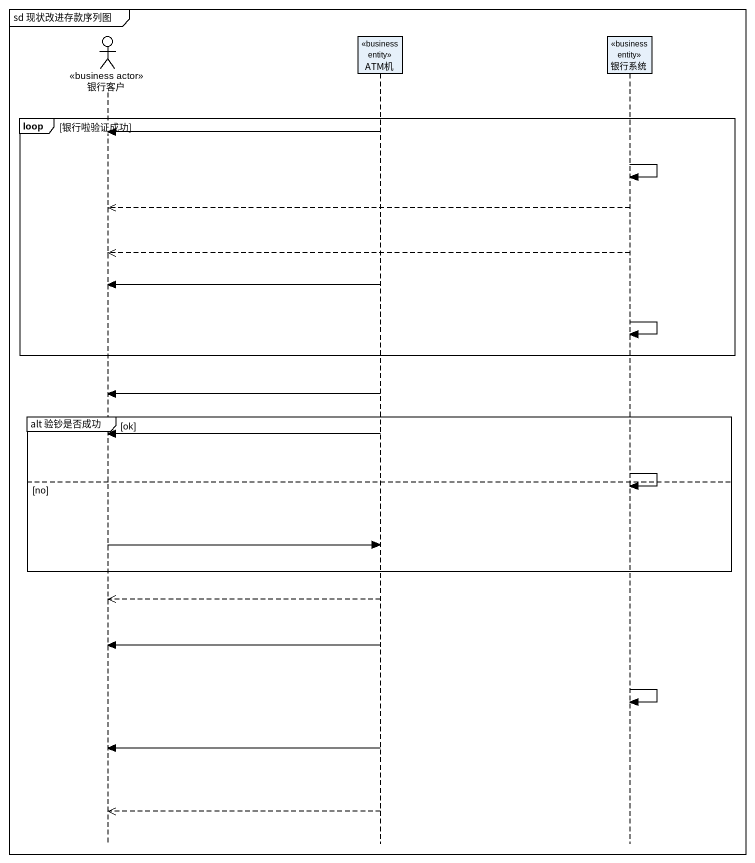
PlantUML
@startuml
mainframe sd 现状改进存款序列图
hide footbox
actor 银行客户 <<business actor>>
participant ATM机 <<business entity>>
participant 银行系统 <<business entity>>

loop 银行啦验证成功
  ATM机 -> 银行客户
  银行系统 -> 银行系统
  银行系统 -->> 银行客户
  银行系统 -->> 银行客户
  ATM机 -> 银行客户
  银行系统 -> 银行系统
end
ATM机 -> 银行客户
group alt 验钞是否成功 [ok]
  ATM机 -> 银行客户
  银行系统 -> 银行系统
else no
  银行客户 -> ATM机
end
ATM机 -->> 银行客户
ATM机 -> 银行客户
银行系统 -> 银行系统
ATM机 -> 银行客户
ATM机 -->> 银行客户
@enduml
